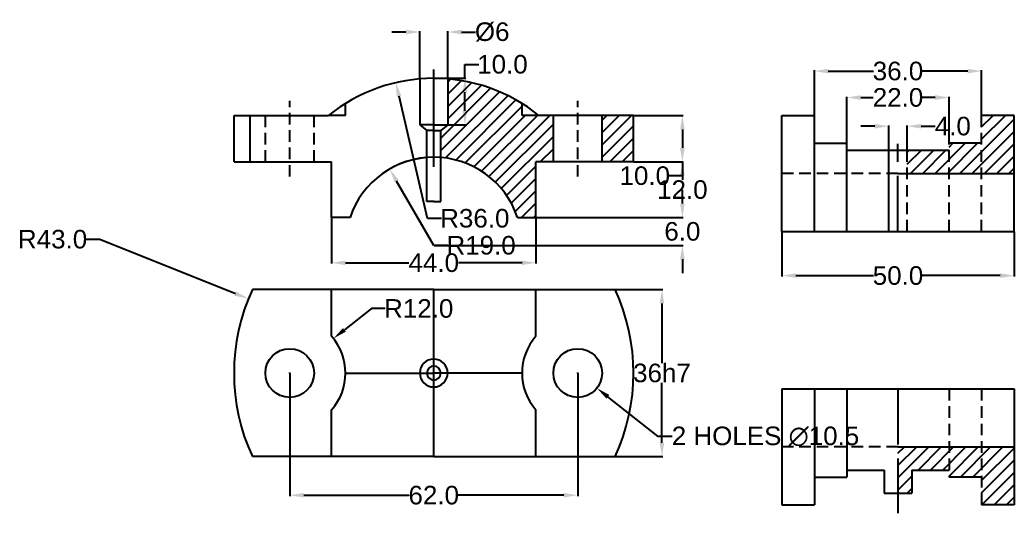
# Model space of a CAD drawing. Header units: millimetres. Extents: x 38 to 461, y 42 to 377.
# Drawn here: x 43.9 to 257.9, y 271.2 to 377.4 of the extents above; entities that cross this region are included whole.
import ezdxf

# ---------------------------------------------------------------- set-up
doc = ezdxf.new("R2010")
doc.units = ezdxf.units.MM
doc.header["$MEASUREMENT"] = 0
doc.linetypes.add('ACAD_ISO02W100', pattern=[15, 12, -3])
doc.linetypes.add('DASHED', pattern=[0.75, 0.5, -0.25])
doc.styles.add('Annotative', font='arial.ttf')
doc.dimstyles.get("Standard").update_dxf_attribs({"dimtxt": 4, "dimasz": 3, "dimexe": 0.18, "dimexo": 0.0625, "dimgap": 0.09, "dimtad": 0, "dimtih": 1, "dimtoh": 1, "dimdec": 1, "dimzin": 0, "dimdsep": 46, "dimtxsty": 'Annotative', "dimcen": 0.09, "dimadec": 0, "dimazin": 0, "dimtfac": 1, "dimtdec": 1, "dimtofl": 0, "dimtmove": 0, "dimatfit": 3, "dimfxl": 1, "dimtolj": 1, "dimtzin": 0, "dimarcsym": 0})

# ---------------------------------------------------------------- blocks, each defined once
blk = doc.blocks.new('*D26')
at = {"color": 0, "lineweight": -2, "transparency": 16777216}
for p, q in [((58.14, 330.17), (61.14, 330.17)), ((61.14, 330.17), (90.31, 318.47)), ((132.92, 301.34), (133.1, 301.34)), ((133.01, 301.25), (133.01, 301.43))]:
    blk.add_line(p, q, dxfattribs=at)
at = {"color": 0, "transparency": 16777216}
blk.add_solid([(90.5, 318.93), (90.13, 318), (93.1, 317.35)], dxfattribs=at)
at = {"layer": 'Defpoints', "color": 0, "transparency": 16777216}
for p in [(93.1, 317.35), (133.01, 301.34)]:
    blk.add_point(p, dxfattribs=at)
at = {"color": 0, "transparency": 16777216, "insert": (50.95, 330.17), "char_height": 4, "attachment_point": 5, "style": 'Annotative'}
blk.add_mtext('\\A1;R43.0', dxfattribs=at)
blk = doc.blocks.new('*D27')
at = {"color": 0, "lineweight": -2, "transparency": 16777216}
for p, q in [((119.58, 315.24), (113.77, 310.65)), ((122.58, 315.24), (119.58, 315.24)), ((101.92, 301.34), (102.1, 301.34)), ((102.01, 301.25), (102.01, 301.43))]:
    blk.add_line(p, q, dxfattribs=at)
at = {"color": 0, "transparency": 16777216}
blk.add_solid([(113.46, 311.04), (114.08, 310.26), (111.42, 308.79)], dxfattribs=at)
at = {"layer": 'Defpoints', "color": 0, "transparency": 16777216}
for p in [(111.42, 308.79), (102.01, 301.34)]:
    blk.add_point(p, dxfattribs=at)
at = {"color": 0, "transparency": 16777216, "insert": (129.77, 315.24), "char_height": 4, "attachment_point": 5, "style": 'Annotative'}
blk.add_mtext('\\A1;R12.0', dxfattribs=at)
blk = doc.blocks.new('*D28')
at = {"color": 0, "lineweight": -2, "transparency": 16777216}
for p, q in [((163.92, 301.34), (164.1, 301.34)), ((164.01, 301.25), (164.01, 301.43)), ((181.35, 287.68), (170.49, 296.24)), ((184.35, 287.68), (181.35, 287.68))]:
    blk.add_line(p, q, dxfattribs=at)
at = {"color": 0, "transparency": 16777216}
blk.add_solid([(170.8, 296.63), (170.18, 295.84), (168.13, 298.09)], dxfattribs=at)
at = {"layer": 'Defpoints', "color": 0, "transparency": 16777216}
for p in [(159.89, 304.59), (168.13, 298.09)]:
    blk.add_point(p, dxfattribs=at)
at = {"color": 0, "transparency": 16777216, "insert": (204.43, 287.68), "char_height": 4, "attachment_point": 5, "style": 'Annotative'}
blk.add_mtext('\\A1;2 HOLES ∅10.5', dxfattribs=at)
blk = doc.blocks.new('*D29')
at = {"color": 0, "lineweight": -2, "transparency": 16777216}
for p, q in [((172.12, 319.34), (182.32, 319.34)), ((182.14, 316.34), (182.14, 303.48)), ((182.14, 286.34), (182.14, 299.21)), ((172.12, 283.34), (182.32, 283.34))]:
    blk.add_line(p, q, dxfattribs=at)
at = {"color": 0, "transparency": 16777216}
for points in [[(181.64, 316.34), (182.64, 316.34), (182.14, 319.34)], [(181.64, 286.34), (182.64, 286.34), (182.14, 283.34)]]:
    blk.add_solid(points, dxfattribs=at)
at = {"layer": 'Defpoints', "color": 0, "transparency": 16777216}
for p in [(172.06, 319.34), (172.06, 283.34), (182.14, 283.34)]:
    blk.add_point(p, dxfattribs=at)
at = {"color": 0, "transparency": 16777216, "insert": (182.14, 301.34), "char_height": 4, "width": 5.1869, "attachment_point": 5, "style": 'Annotative'}
blk.add_mtext('\\A1;36h7', dxfattribs=at)
blk = doc.blocks.new('*D30')
at = {"color": 0, "lineweight": -2, "transparency": 16777216}
for p, q in [((102.01, 301.28), (102.01, 274.84)), ((164.01, 301.28), (164.01, 274.84)), ((105.01, 275.02), (127.72, 275.02)), ((161.01, 275.02), (138.3, 275.02))]:
    blk.add_line(p, q, dxfattribs=at)
at = {"color": 0, "transparency": 16777216}
for points in [[(105.01, 275.52), (105.01, 274.52), (102.01, 275.02)], [(161.01, 275.52), (161.01, 274.52), (164.01, 275.02)]]:
    blk.add_solid(points, dxfattribs=at)
at = {"layer": 'Defpoints', "color": 0, "transparency": 16777216}
for p in [(102.01, 301.34), (164.01, 301.34), (164.01, 275.02)]:
    blk.add_point(p, dxfattribs=at)
at = {"color": 0, "transparency": 16777216, "insert": (133.01, 275.02), "char_height": 4, "attachment_point": 5, "style": 'Annotative'}
blk.add_mtext('\\A1;62.0', dxfattribs=at)
blk = doc.blocks.new('*D31')
at = {"color": 0, "lineweight": -2, "transparency": 16777216}
for p, q in [((111.01, 334.78), (111.01, 324.92)), ((155.01, 334.78), (155.01, 324.92)), ((114.01, 325.1), (127.65, 325.1)), ((152.01, 325.1), (138.37, 325.1))]:
    blk.add_line(p, q, dxfattribs=at)
at = {"color": 0, "transparency": 16777216}
for points in [[(114.01, 325.6), (114.01, 324.6), (111.01, 325.1)], [(152.01, 325.6), (152.01, 324.6), (155.01, 325.1)]]:
    blk.add_solid(points, dxfattribs=at)
at = {"layer": 'Defpoints', "color": 0, "transparency": 16777216}
for p in [(111.01, 334.85), (155.01, 334.85), (155.01, 325.1)]:
    blk.add_point(p, dxfattribs=at)
at = {"color": 0, "transparency": 16777216, "insert": (133.01, 325.1), "char_height": 4, "attachment_point": 5, "style": 'Annotative'}
blk.add_mtext('\\A1;44.0', dxfattribs=at)
blk = doc.blocks.new('*D32')
at = {"color": 0, "lineweight": -2, "transparency": 16777216}
for p, q in [((133.01, 328.85), (125.01, 342.7)), ((136.01, 328.85), (133.01, 328.85))]:
    blk.add_line(p, q, dxfattribs=at)
blk.add_arc((133.01, 328.85), 19, 90.1885, 120.5428, dxfattribs=at)
at = {"color": 0, "transparency": 16777216}
blk.add_solid([(125.44, 342.95), (124.58, 342.45), (123.51, 345.3)], dxfattribs=at)
at = {"layer": 'Defpoints', "color": 0, "transparency": 16777216}
for p in [(123.51, 345.3), (133.01, 328.85)]:
    blk.add_point(p, dxfattribs=at)
at = {"color": 0, "transparency": 16777216, "insert": (143.2, 328.85), "char_height": 4, "attachment_point": 5, "style": 'Annotative'}
blk.add_mtext('\\A1;R19.0', dxfattribs=at)
blk = doc.blocks.new('*D33')
at = {"color": 0, "lineweight": -2, "transparency": 16777216}
for p, q in [((131.66, 334.67), (125.53, 360.99)), ((134.66, 334.67), (131.66, 334.67))]:
    blk.add_line(p, q, dxfattribs=at)
at = {"color": 0, "transparency": 16777216}
blk.add_solid([(126.02, 361.1), (125.05, 360.87), (124.85, 363.91)], dxfattribs=at)
at = {"layer": 'Defpoints', "color": 0, "transparency": 16777216}
for p in [(124.85, 363.91), (133.01, 328.85)]:
    blk.add_point(p, dxfattribs=at)
at = {"color": 0, "transparency": 16777216, "insert": (141.85, 334.67), "char_height": 4, "attachment_point": 5, "style": 'Annotative'}
blk.add_mtext('\\A1;R36.0', dxfattribs=at)
blk = doc.blocks.new('*D34')
at = {"color": 0, "lineweight": -2, "transparency": 16777216}
for p, q in [((127.01, 374.82), (124.01, 374.82)), ((130.01, 364.78), (130.01, 375)), ((136.01, 364.78), (136.01, 375)), ((139.01, 374.82), (142.01, 374.82))]:
    blk.add_line(p, q, dxfattribs=at)
at = {"color": 0, "transparency": 16777216}
for points in [[(127.01, 375.32), (127.01, 374.32), (130.01, 374.82)], [(139.01, 375.32), (139.01, 374.32), (136.01, 374.82)]]:
    blk.add_solid(points, dxfattribs=at)
at = {"layer": 'Defpoints', "color": 0, "transparency": 16777216}
for p in [(136.01, 374.82), (130.01, 364.72), (136.01, 364.72)]:
    blk.add_point(p, dxfattribs=at)
at = {"color": 0, "transparency": 16777216, "insert": (145.59, 374.82), "char_height": 4, "attachment_point": 5, "style": 'Annotative'}
blk.add_mtext('\\A1;%%C6', dxfattribs=at)
blk = doc.blocks.new('*D35')
at = {"color": 0, "lineweight": -2, "transparency": 16777216}
for p, q in [((139.71, 364.85), (139.71, 367.85)), ((139.71, 367.85), (142.71, 367.85)), ((133.07, 364.85), (139.89, 364.85)), ((139.71, 357.85), (139.71, 361.85)), ((133.07, 354.85), (139.89, 354.85))]:
    blk.add_line(p, q, dxfattribs=at)
at = {"color": 0, "transparency": 16777216}
for points in [[(139.21, 361.85), (140.21, 361.85), (139.71, 364.85)], [(139.21, 357.85), (140.21, 357.85), (139.71, 354.85)]]:
    blk.add_solid(points, dxfattribs=at)
at = {"layer": 'Defpoints', "color": 0, "transparency": 16777216}
for p in [(133.01, 364.85), (139.71, 364.85), (133.01, 354.85)]:
    blk.add_point(p, dxfattribs=at)
at = {"color": 0, "transparency": 16777216, "insert": (147.8, 367.85), "char_height": 4, "attachment_point": 5, "style": 'Annotative'}
blk.add_mtext('\\A1;10.0', dxfattribs=at)
blk = doc.blocks.new('*D36')
at = {"color": 0, "lineweight": -2, "transparency": 16777216}
for p, q in [((176.07, 356.85), (186.71, 356.85)), ((186.53, 353.85), (186.53, 349.85)), ((176.07, 346.85), (186.71, 346.85)), ((186.53, 346.85), (186.53, 343.85)), ((186.53, 343.85), (183.53, 343.85))]:
    blk.add_line(p, q, dxfattribs=at)
at = {"color": 0, "transparency": 16777216}
for points in [[(186.03, 353.85), (187.03, 353.85), (186.53, 356.85)], [(186.03, 349.85), (187.03, 349.85), (186.53, 346.85)]]:
    blk.add_solid(points, dxfattribs=at)
at = {"layer": 'Defpoints', "color": 0, "transparency": 16777216}
for p in [(176.01, 356.85), (176.01, 346.85), (186.53, 346.85)]:
    blk.add_point(p, dxfattribs=at)
at = {"color": 0, "transparency": 16777216, "insert": (178.44, 343.85), "char_height": 4, "attachment_point": 5, "style": 'Annotative'}
blk.add_mtext('\\A1;10.0', dxfattribs=at)
blk = doc.blocks.new('*D37')
at = {"color": 0, "lineweight": -2, "transparency": 16777216}
for p, q in [((176.07, 346.85), (186.71, 346.85)), ((186.53, 343.85), (186.53, 342.98)), ((186.53, 337.85), (186.53, 338.71)), ((155.07, 334.85), (186.71, 334.85))]:
    blk.add_line(p, q, dxfattribs=at)
at = {"color": 0, "transparency": 16777216}
for points in [[(186.03, 343.85), (187.03, 343.85), (186.53, 346.85)], [(186.03, 337.85), (187.03, 337.85), (186.53, 334.85)]]:
    blk.add_solid(points, dxfattribs=at)
at = {"layer": 'Defpoints', "color": 0, "transparency": 16777216}
for p in [(176.01, 346.85), (155.01, 334.85), (186.53, 334.85)]:
    blk.add_point(p, dxfattribs=at)
at = {"color": 0, "transparency": 16777216, "insert": (186.53, 340.85), "char_height": 4, "attachment_point": 5, "style": 'Annotative'}
blk.add_mtext('\\A1;12.0', dxfattribs=at)
blk = doc.blocks.new('*D38')
at = {"color": 0, "lineweight": -2, "transparency": 16777216}
for p, q in [((186.53, 337.85), (186.53, 340.85)), ((155.07, 334.85), (186.71, 334.85)), ((133.07, 328.85), (186.71, 328.85)), ((186.53, 325.85), (186.53, 322.85))]:
    blk.add_line(p, q, dxfattribs=at)
at = {"color": 0, "transparency": 16777216}
for points in [[(186.03, 337.85), (187.03, 337.85), (186.53, 334.85)], [(186.03, 325.85), (187.03, 325.85), (186.53, 328.85)]]:
    blk.add_solid(points, dxfattribs=at)
at = {"layer": 'Defpoints', "color": 0, "transparency": 16777216}
for p in [(155.01, 334.85), (133.01, 328.85), (186.53, 328.85)]:
    blk.add_point(p, dxfattribs=at)
at = {"color": 0, "transparency": 16777216, "insert": (186.53, 331.85), "char_height": 4, "attachment_point": 5, "style": 'Annotative'}
blk.add_mtext('\\A1;6.0', dxfattribs=at)
blk = doc.blocks.new('*D39')
at = {"color": 0, "lineweight": -2, "transparency": 16777216}
for p, q in [((227.95, 354.53), (224.95, 354.53)), ((230.95, 349.41), (230.95, 354.71)), ((234.95, 349.41), (234.95, 354.71)), ((237.95, 354.53), (240.95, 354.53))]:
    blk.add_line(p, q, dxfattribs=at)
at = {"color": 0, "transparency": 16777216}
for points in [[(227.95, 355.03), (227.95, 354.03), (230.95, 354.53)], [(237.95, 355.03), (237.95, 354.03), (234.95, 354.53)]]:
    blk.add_solid(points, dxfattribs=at)
at = {"layer": 'Defpoints', "color": 0, "transparency": 16777216}
for p in [(234.95, 354.53), (230.95, 349.35), (234.95, 349.35)]:
    blk.add_point(p, dxfattribs=at)
at = {"color": 0, "transparency": 16777216, "insert": (244.75, 354.53), "char_height": 4, "attachment_point": 5, "style": 'Annotative'}
blk.add_mtext('\\A1;4.0', dxfattribs=at)
blk = doc.blocks.new('*D40')
at = {"color": 0, "lineweight": -2, "transparency": 16777216}
for p, q in [((221.95, 350.91), (221.95, 360.89)), ((224.95, 360.71), (227.64, 360.71)), ((240.95, 360.71), (238.26, 360.71)), ((243.95, 350.91), (243.95, 360.89))]:
    blk.add_line(p, q, dxfattribs=at)
at = {"color": 0, "transparency": 16777216}
for points in [[(224.95, 361.21), (224.95, 360.21), (221.95, 360.71)], [(240.95, 361.21), (240.95, 360.21), (243.95, 360.71)]]:
    blk.add_solid(points, dxfattribs=at)
at = {"layer": 'Defpoints', "color": 0, "transparency": 16777216}
for p in [(243.95, 360.71), (221.95, 350.85), (243.95, 350.85)]:
    blk.add_point(p, dxfattribs=at)
at = {"color": 0, "transparency": 16777216, "insert": (232.95, 360.71), "char_height": 4, "attachment_point": 5, "style": 'Annotative'}
blk.add_mtext('\\A1;22.0', dxfattribs=at)
blk = doc.blocks.new('*D41')
at = {"color": 0, "lineweight": -2, "transparency": 16777216}
for p, q in [((214.95, 356.91), (214.95, 366.58)), ((217.95, 366.4), (227.67, 366.4)), ((247.95, 366.4), (238.23, 366.4)), ((250.95, 356.91), (250.95, 366.58))]:
    blk.add_line(p, q, dxfattribs=at)
at = {"color": 0, "transparency": 16777216}
for points in [[(217.95, 366.9), (217.95, 365.9), (214.95, 366.4)], [(247.95, 366.9), (247.95, 365.9), (250.95, 366.4)]]:
    blk.add_solid(points, dxfattribs=at)
at = {"layer": 'Defpoints', "color": 0, "transparency": 16777216}
for p in [(250.95, 366.4), (214.95, 356.85), (250.95, 356.85)]:
    blk.add_point(p, dxfattribs=at)
at = {"color": 0, "transparency": 16777216, "insert": (232.95, 366.4), "char_height": 4, "attachment_point": 5, "style": 'Annotative'}
blk.add_mtext('\\A1;36.0', dxfattribs=at)
blk = doc.blocks.new('*D42')
at = {"color": 0, "lineweight": -2, "transparency": 16777216}
for p, q in [((207.95, 331.78), (207.95, 322.15)), ((257.95, 331.78), (257.95, 322.15)), ((210.95, 322.33), (227.67, 322.33)), ((254.95, 322.33), (238.23, 322.33))]:
    blk.add_line(p, q, dxfattribs=at)
at = {"color": 0, "transparency": 16777216}
for points in [[(210.95, 322.83), (210.95, 321.83), (207.95, 322.33)], [(254.95, 322.83), (254.95, 321.83), (257.95, 322.33)]]:
    blk.add_solid(points, dxfattribs=at)
at = {"layer": 'Defpoints', "color": 0, "transparency": 16777216}
for p in [(207.95, 331.85), (257.95, 331.85), (257.95, 322.33)]:
    blk.add_point(p, dxfattribs=at)
at = {"color": 0, "transparency": 16777216, "insert": (232.95, 322.33), "char_height": 4, "attachment_point": 5, "style": 'Annotative'}
blk.add_mtext('\\A1;50.0', dxfattribs=at)

msp = doc.modelspace()

# ---------------------------------------------------------------- hatches: boundary and pattern name
h = msp.add_hatch()
h.set_pattern_fill('ANSI31', color=256, scale=15)
h.paths.add_polyline_path([(158.76, 356.85), (152.01, 356.85), (152.01, 359.42, 0.118691), (136.01, 364.72), (136.01, 354.85), (134.51, 353.63), (134.51, 347.79, -0.301268), (151.04, 334.85), (155.01, 334.85), (155.01, 346.85), (158.76, 346.85)])
h = msp.add_hatch()
h.set_pattern_fill('ANSI31', color=256, scale=15)
h.set_pattern_definition([(45, (0, -25.5693), (-1.325825, 1.325825), [])])
h.paths.add_polyline_path([(169.26, 346.85), (176.01, 346.85), (176.01, 356.85), (169.26, 356.85)])
h = msp.add_hatch()
h.set_pattern_fill('ANSI31', color=256, scale=15)
h.paths.add_polyline_path([(243.95, 349.35), (234.95, 349.35), (234.95, 344.35), (243.95, 344.35)])
h.paths.add_polyline_path([(250.95, 350.85), (243.95, 350.85), (243.95, 344.35), (250.95, 344.35)])
h.paths.add_polyline_path([(257.95, 356.85), (250.95, 356.85), (250.95, 344.35), (257.95, 344.35)])
h = msp.add_hatch()
h.set_pattern_fill('ANSI31', color=256, scale=15)
h.set_pattern_definition([(45, (0, -23.1346), (-1.325825, 1.325825), [])])
h.paths.add_polyline_path([(243.95, 285.43), (232.95, 285.43), (232.95, 275.43), (235.95, 275.43), (235.95, 280.43), (243.95, 280.43)])
h.paths.add_polyline_path([(250.95, 285.43), (243.95, 285.43), (243.95, 280.43), (243.95, 278.93), (250.95, 278.93)])
h.paths.add_polyline_path([(257.95, 285.43), (250.95, 285.43), (250.95, 278.93), (250.95, 272.93), (257.95, 272.93)])

# ---------------------------------------------------------------- linework, layer by layer
for p, q in [((133.01, 345.81), (133.01, 366.72)), ((130.01, 364.72), (130.01, 354.85)), ((136.01, 364.72), (136.01, 354.85)), ((114.01, 356.85), (114.01, 359.42)), ((152.01, 356.85), (152.01, 359.42)), ((90.01, 356.85), (110.38, 356.85)), ((90.01, 346.85), (90.01, 356.85)), ((93.38, 356.85), (93.38, 346.85)), ((114.01, 356.85), (110.38, 356.85)), ((176.01, 356.85), (152.01, 356.85)), ((158.76, 346.85), (158.76, 356.85)), ((169.26, 346.85), (169.26, 356.85)), ((176.01, 346.85), (176.01, 356.85)), ((207.95, 331.85), (207.95, 356.85)), ((207.95, 356.85), (214.95, 356.85)), ((214.95, 331.85), (214.95, 356.85)), ((257.95, 356.85), (250.95, 356.85)), ((257.95, 331.85), (257.95, 356.85)), ((133.01, 354.85), (130.01, 354.85)), ((130.01, 354.85), (131.51, 353.63)), ((131.51, 338.29), (131.51, 353.63)), ((133.01, 353.63), (131.51, 353.63)), ((133.01, 354.85), (136.01, 354.85)), ((133.01, 353.63), (134.51, 353.63)), ((136.01, 354.85), (134.51, 353.63)), ((134.51, 338.29), (134.51, 353.63)), ((214.95, 350.85), (221.95, 350.85)), ((221.95, 331.85), (221.95, 350.85)), ((221.95, 349.35), (243.95, 349.35)), ((230.95, 331.85), (230.95, 349.35)), ((250.95, 350.85), (243.95, 350.85)), ((90.01, 346.85), (111.01, 346.85)), ((111.01, 334.85), (111.01, 346.85)), ((155.01, 334.85), (155.01, 346.85)), ((176.01, 346.85), (155.01, 346.85)), ((232.95, 344.35), (257.95, 344.35)), ((133.01, 338.29), (131.51, 338.29)), ((133.01, 338.29), (134.51, 338.29)), ((114.98, 334.85), (111.01, 334.85)), ((151.04, 334.85), (155.01, 334.85)), ((207.95, 331.85), (257.95, 331.85)), ((133.01, 319.34), (93.96, 319.34)), ((111.01, 309.28), (111.01, 319.34)), ((133.01, 283.34), (133.01, 319.34)), ((133.01, 319.34), (172.06, 319.34)), ((155.01, 309.28), (155.01, 319.34)), ((114.01, 301.34), (133.01, 301.34)), ((152.01, 301.34), (133.01, 301.34)), ((207.95, 297.93), (257.95, 297.93)), ((207.95, 297.93), (207.95, 272.93)), ((214.95, 297.93), (214.95, 272.93)), ((221.95, 297.93), (221.95, 278.93)), ((257.95, 297.93), (257.95, 272.93)), ((111.01, 283.34), (111.01, 293.41)), ((155.01, 283.34), (155.01, 293.41)), ((232.95, 285.43), (257.95, 285.43)), ((133.01, 283.34), (93.96, 283.34)), ((133.01, 283.34), (172.06, 283.34)), ((221.95, 280.43), (229.95, 280.43)), ((229.95, 280.43), (229.95, 275.43)), ((235.95, 280.43), (235.95, 275.43)), ((235.95, 280.43), (243.95, 280.43)), ((214.95, 278.93), (221.95, 278.93)), ((250.95, 278.93), (243.95, 278.93)), ((229.95, 275.43), (235.95, 275.43)), ((207.95, 272.93), (214.95, 272.93)), ((257.95, 272.93), (250.95, 272.93))]:
    msp.add_line(p, q)
at = {"linetype": 'DASHED', "ltscale": 5}
for p, q in [((102.01, 343.66), (102.01, 360.03)), ((164.01, 343.66), (164.01, 360.03)), ((96.76, 346.85), (96.76, 356.85)), ((107.26, 346.85), (107.26, 356.85)), ((250.95, 331.85), (250.95, 356.85)), ((234.95, 331.85), (234.95, 349.35)), ((243.95, 331.85), (243.95, 350.85)), ((232.95, 344.35), (207.95, 344.35)), ((243.95, 297.93), (243.95, 278.93)), ((250.95, 297.93), (250.95, 272.93)), ((232.95, 285.43), (207.95, 285.43))]:
    msp.add_line(p, q, dxfattribs=at)
at = {"linetype": 'ACAD_ISO02W100'}
for p, q in [((232.95, 331.85), (232.95, 350.72)), ((232.95, 297.93), (232.95, 271.16))]:
    msp.add_line(p, q, dxfattribs=at)
for centre in [(102.01, 301.34), (164.01, 301.34)]:
    msp.add_circle(centre, 5.25)
for centre, radius, start, end in [((133.01, 328.85), 36, 90, 128.9424), ((133.01, 328.85), 36, 51.0576, 90), ((133.01, 328.85), 19, 90, 161.5915), ((133.01, 328.85), 19, 18.4085, 90), ((133.01, 301.34), 43, 155.2535, 204.7465), ((133.01, 301.34), 43, 335.2535, 24.7465), ((102.01, 301.34), 12, 318.5904, 41.4096), ((164.01, 301.34), 12, 138.5904, 221.4096), ((133.01, 301.34), 3, 90, 270), ((133.01, 301.34), 3, 270, 90), ((133.01, 301.34), 1.5, 90, 270), ((133.01, 301.34), 1.5, 270, 90)]:
    msp.add_arc(centre, radius, start, end)

# ---------------------------------------------------------------- dimensions: what is measured, and where the dimension line sits
dim = msp.add_linear_dim(base=(136.01, 374.82), p1=(130.01, 364.72), p2=(136.01, 364.72), text='%%C6', dimstyle='Standard')
dim.commit()
dim.dimension.update_dxf_attribs({"geometry": '*D34', "text_midpoint": (145.59, 374.82)})
for base, p1, p2, picture, middle in [((139.71, 364.85), (133.01, 354.85), (133.01, 364.85), '*D35', (147.8, 367.85)), ((186.53, 346.85), (176.01, 356.85), (176.01, 346.85), '*D36', (178.44, 343.85)), ((186.53, 334.85), (176.01, 346.85), (155.01, 334.85), '*D37', (186.53, 340.85)), ((186.53, 328.85), (155.01, 334.85), (133.01, 328.85), '*D38', (186.53, 331.85))]:
    dim = msp.add_linear_dim(base=base, p1=p1, p2=p2, angle=90, dimstyle='Standard')
    dim.commit()
    dim.dimension.update_dxf_attribs({"geometry": picture, "text_midpoint": middle})
for base, p1, p2, picture, middle in [((250.95, 366.4), (214.95, 356.85), (250.95, 356.85), '*D41', (232.95, 366.4)), ((243.95, 360.71), (221.95, 350.85), (243.95, 350.85), '*D40', (232.95, 360.71)), ((234.95, 354.53), (230.95, 349.35), (234.95, 349.35), '*D39', (244.75, 354.53)), ((155.01, 325.1), (111.01, 334.85), (155.01, 334.85), '*D31', (133.01, 325.1)), ((257.95, 322.33), (207.95, 331.85), (257.95, 331.85), '*D42', (232.95, 322.33)), ((164.01, 275.02), (102.01, 301.34), (164.01, 301.34), '*D30', (133.01, 275.02))]:
    dim = msp.add_linear_dim(base=base, p1=p1, p2=p2, dimstyle='Standard')
    dim.commit()
    dim.dimension.update_dxf_attribs({"geometry": picture, "text_midpoint": middle})
for center, mpoint, picture, middle in [((133.01, 328.85), (124.85, 363.91), '*D33', (141.85, 334.67)), ((133.01, 328.85), (123.51, 345.3), '*D32', (143.2, 328.85)), ((133.01, 301.34), (93.1, 317.35), '*D26', (50.95, 330.17)), ((102.01, 301.34), (111.42, 308.79), '*D27', (129.77, 315.24))]:
    dim = msp.add_radius_dim(center=center, mpoint=mpoint, dimstyle='Standard')
    dim.commit()
    dim.dimension.update_dxf_attribs({"geometry": picture, "text_midpoint": middle, "dimtype": 164})
dim = msp.add_linear_dim(base=(182.14, 283.34), p1=(172.06, 319.34), p2=(172.06, 283.34), angle=90, text='36h7', dimstyle='Standard')
dim.commit()
dim.dimension.update_dxf_attribs({"geometry": '*D29', "text_midpoint": (182.14, 301.34)})
dim = msp.add_diameter_dim_2p(p1=(159.89, 304.59), p2=(168.13, 298.09), text='2 HOLES <>', dimstyle='Standard')
dim.commit()
dim.dimension.update_dxf_attribs({"geometry": '*D28', "text_midpoint": (204.43, 287.68), "dimtype": 163})

doc.saveas('drawing.dxf')
